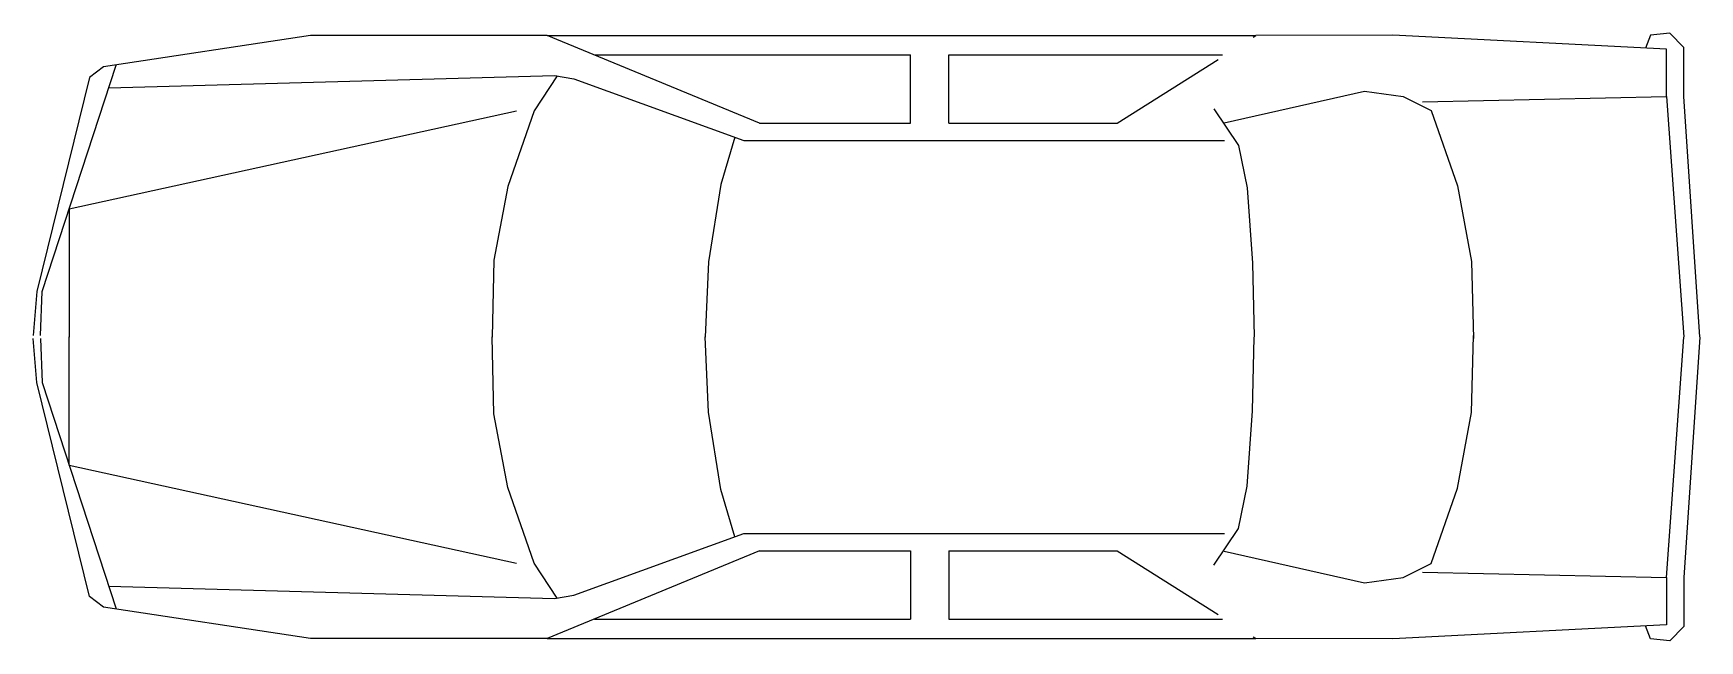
# Model space of a CAD drawing. Extents: x 19071 to 23492, y 77010 to 78621.
import ezdxf

# ---------------------------------------------------------------- set-up
doc = ezdxf.new("R2010")
doc.units = 0
doc.header["$LTSCALE"] = 32258
doc.header["$MEASUREMENT"] = 0
doc.layers.get('0').update_dxf_attribs({"linetype": 'CONTINUOUS'})

msp = doc.modelspace()

# ---------------------------------------------------------------- linework, layer by layer
at = {"linetype": 'CONTINUOUS'}
for p, q in [((20434.516, 78615.257), (22314.328, 78615.257)), ((22307.012, 78610.627), (22314.328, 78615.257)), ((20559.889, 78563.45), (21397.687, 78563.45)), ((21397.687, 78382.607), (21397.687, 78563.45)), ((21500.053, 78563.45), (22225.508, 78563.45)), ((21500.053, 78382.607), (21500.053, 78563.45)), ((20504.602, 78499.738), (20955.943, 78336.883)), ((23403.13, 78453.208), (23449.66, 77815.747)), ((19166.221, 78154.865), (20352.736, 78415.433)), ((20997.529, 78382.607), (21397.687, 78382.607)), ((20955.943, 78336.883), (22230.865, 78336.883)), ((19166.221, 78154.865), (19166.221, 77815.196)), ((19166.221, 77475.599), (19166.221, 77815.268)), ((23403.13, 77177.256), (23449.66, 77814.717)), ((19166.221, 77475.599), (20352.736, 77215.031)), ((20504.602, 77130.726), (20955.943, 77293.581)), ((20955.943, 77293.581), (22230.865, 77293.581)), ((20997.529, 77247.857), (21397.687, 77247.857)), ((21397.687, 77247.857), (21397.687, 77067.014)), ((21500.053, 77247.857), (21500.053, 77067.014)), ((20559.889, 77067.014), (21397.687, 77067.014)), ((21500.053, 77067.014), (22225.508, 77067.014)), ((20434.516, 77015.207), (22314.328, 77015.207)), ((22307.012, 77019.837), (22314.328, 77015.207))]:
    msp.add_line(p, q, dxfattribs=at)
at = {"linetype": 'CONTINUOUS', "flags": 128}
for points in [[(19806.396, 78615.188), (19257.342, 78531.434), (19220.118, 78503.516), (19080.528, 77935.85), (19071.222, 77819.525)], [(20997.529, 78382.607), (20434.516, 78615.257), (19806.396, 78615.188)], [(22756.363, 78439.249), (23403.13, 78453.208), (23403.13, 78578.839), (22677.262, 78616.063), (22314.328, 78615.257)], [(23491.537, 77815.747), (23449.66, 78453.208), (23449.66, 78583.492), (23412.436, 78620.716), (23361.253, 78616.063), (23347.44, 78581.695)], [(21500.053, 78382.607), (21946.741, 78382.607), (22213.835, 78551.654)], [(19089.834, 77819.525), (19094.487, 77935.85), (19291.253, 78536.607)], [(19271.557, 78476.473), (20453.419, 78509.044), (20504.602, 78499.738)], [(20460.468, 78507.762), (20399.979, 78414.702), (20330.184, 78214.623), (20292.96, 78019.197), (20288.307, 77814.465)], [(22230.574, 78383.413), (22602.814, 78467.167), (22705.18, 78453.208), (22779.628, 78415.984), (22849.423, 78215.905), (22886.647, 78015.826), (22891.3, 77811.094)], [(22202.656, 78420.637), (22267.798, 78322.924), (22291.063, 78211.252), (22305.022, 78011.173), (22309.675, 77815.747)], [(20932.387, 78345.383), (20895.163, 78219.752), (20862.592, 78015.02), (20853.286, 77814.941)], [(19806.396, 77015.276), (19257.342, 77099.03), (19220.118, 77126.948), (19080.528, 77694.614), (19071.222, 77810.939)], [(19089.834, 77810.939), (19094.487, 77694.614), (19291.253, 77093.857)], [(20460.468, 77122.702), (20399.979, 77215.762), (20330.184, 77415.841), (20292.96, 77611.267), (20288.307, 77815.999)], [(20932.387, 77285.081), (20895.163, 77410.712), (20862.592, 77615.444), (20853.286, 77815.523)], [(22202.656, 77209.827), (22267.798, 77307.54), (22291.063, 77419.212), (22305.022, 77619.291), (22309.675, 77814.717)], [(22230.574, 77247.051), (22602.814, 77163.297), (22705.18, 77177.256), (22779.628, 77214.48), (22849.423, 77414.559), (22886.647, 77614.638), (22891.3, 77819.37)], [(23491.537, 77814.717), (23449.66, 77177.256), (23449.66, 77046.972), (23412.436, 77009.748), (23361.253, 77014.401), (23347.44, 77048.769)], [(20997.529, 77247.857), (20434.516, 77015.207), (19806.396, 77015.276)], [(21500.053, 77247.857), (21946.741, 77247.857), (22213.835, 77078.81)], [(22756.363, 77191.215), (23403.13, 77177.256), (23403.13, 77051.625), (22677.262, 77014.401), (22314.328, 77015.207)], [(19271.557, 77153.991), (20453.419, 77121.42), (20504.602, 77130.726)]]:
    msp.add_lwpolyline(points, dxfattribs=at)

doc.saveas('drawing.dxf')
